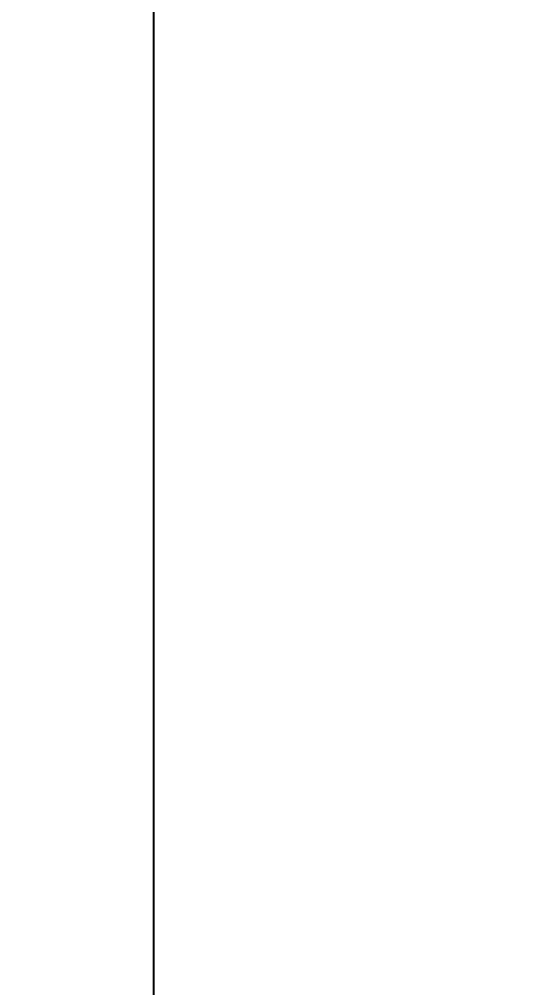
# Model space of a CAD drawing. Header units: millimetres. Extents: x 8 to 586, y 8 to 412.
# Drawn here: x 257.34 to 278.5, y 289.39 to 329.72 of the extents above; entities that cross this region are included whole.
import ezdxf

# ---------------------------------------------------------------- set-up
doc = ezdxf.new("R2010")
doc.units = ezdxf.units.MM
doc.layers.add('DIMENSIONS', color=2, linetype='Continuous')
doc.styles.add('SLDTEXTSTYLE0', font='TXT', dxfattribs={"width": 0.75})
doc.dimstyles.new('SLDDIMSTYLE1', dxfattribs={"dimtxt": 3.5, "dimasz": 2, "dimexe": 0, "dimexo": 0.0625, "dimgap": 0.875, "dimtad": 0, "dimtih": 1, "dimtoh": 1, "dimrnd": 1e-09, "dimzin": 12, "dimdsep": 46, "dimtxsty": 'SLDTEXTSTYLE0', "dimsah": 1, "dimcen": 0.09, "dimadec": 0, "dimazin": 3, "dimtfac": 1, "dimtofl": 0, "dimtmove": 0, "dimatfit": 3, "dimfxl": 0, "dimfrac": 2, "dimtolj": 1, "dimtzin": 12, "dimarcsym": 0})

# ---------------------------------------------------------------- blocks, each defined once
blk = doc.blocks.new('_D_41')
at = {"layer": 'DIMENSIONS'}
for p, q in [((262.919, 389.978), (262.919, 199.684)), ((258.919, 199.684), (253.919, 196.272)), ((258.919, 199.684), (263.919, 199.684)), ((253.919, 196.272), (243.354, 196.272))]:
    blk.add_line(p, q, dxfattribs=at)
blk.add_solid([(262.919, 199.684), (263.419, 201.684), (262.419, 201.684)], dxfattribs=at)
at = {"layer": 'DIMENSIONS', "insert": (263.919, 201.418), "char_height": 3.5, "attachment_point": 1, "style": 'SLDTEXTSTYLE0'}
blk.add_mtext('193,71', dxfattribs=at)
blk = doc.blocks.new('_D_42')
at = {"layer": 'DIMENSIONS'}
for p, q in [((262.919, 199.684), (262.919, 194.072)), ((242.554, 194.072), (263.919, 194.072))]:
    blk.add_line(p, q, dxfattribs=at)
blk.add_solid([(262.919, 194.072), (263.419, 196.072), (262.419, 196.072)], dxfattribs=at)
at = {"layer": 'DIMENSIONS', "insert": (263.919, 195.806), "char_height": 3.5, "attachment_point": 1, "style": 'SLDTEXTSTYLE0'}
blk.add_mtext('195,91', dxfattribs=at)
blk = doc.blocks.new('_D_43')
at = {"layer": 'DIMENSIONS'}
for p, q in [((262.919, 194.072), (262.919, 187.178)), ((258.919, 187.178), (253.919, 184.572)), ((258.919, 187.178), (263.919, 187.178)), ((253.919, 184.572), (242.554, 184.572))]:
    blk.add_line(p, q, dxfattribs=at)
blk.add_solid([(262.919, 187.178), (263.419, 189.178), (262.419, 189.178)], dxfattribs=at)
at = {"layer": 'DIMENSIONS', "insert": (263.919, 188.912), "char_height": 3.5, "attachment_point": 1, "style": 'SLDTEXTSTYLE0'}
blk.add_mtext('205,4', dxfattribs=at)
blk = doc.blocks.new('_D_44')
at = {"layer": 'DIMENSIONS'}
for p, q in [((262.919, 187.178), (262.919, 181.572)), ((243.754, 181.572), (263.919, 181.572))]:
    blk.add_line(p, q, dxfattribs=at)
blk.add_solid([(262.919, 181.572), (263.419, 183.572), (262.419, 183.572)], dxfattribs=at)
at = {"layer": 'DIMENSIONS', "insert": (263.919, 183.306), "char_height": 3.5, "attachment_point": 1, "style": 'SLDTEXTSTYLE0'}
blk.add_mtext('208,41', dxfattribs=at)
blk = doc.blocks.new('_D_45')
at = {"layer": 'DIMENSIONS'}
for p, q in [((262.919, 181.572), (262.919, 163.572)), ((242.097, 163.572), (263.919, 163.572))]:
    blk.add_line(p, q, dxfattribs=at)
blk.add_solid([(262.919, 163.572), (263.419, 165.572), (262.419, 165.572)], dxfattribs=at)
at = {"layer": 'DIMENSIONS', "insert": (263.919, 165.306), "char_height": 3.5, "attachment_point": 1, "style": 'SLDTEXTSTYLE0'}
blk.add_mtext('226,41', dxfattribs=at)

msp = doc.modelspace()

# ---------------------------------------------------------------- dimensions: what is measured, and where the dimension line sits
at = {"layer": 'DIMENSIONS'}
for feature_location, offset, picture, middle in [((241.09748, 163.57238), (22.82176, 0), '_D_45', (271.03105, 163.57238)), ((241.55365, 194.07238), (22.36559, 0), '_D_42', (271.03105, 194.07238)), ((241.55365, 184.57238), (22.36559, 2.6057), '_D_43', (269.73799, 187.17808)), ((242.35365, 196.27238), (21.56559, 3.41181), '_D_41', (271.03105, 199.68419)), ((242.75365, 181.57238), (21.16559, 0), '_D_44', (271.03105, 181.57238))]:
    dim = msp.add_ordinate_dim(feature_location=feature_location, offset=offset, dtype=0, origin=(249.98532, 389.97839), dimstyle='SLDDIMSTYLE1', dxfattribs=at)
    dim.commit()
    dim.dimension.update_dxf_attribs({"geometry": picture, "text_midpoint": middle})

doc.saveas('drawing.dxf')
